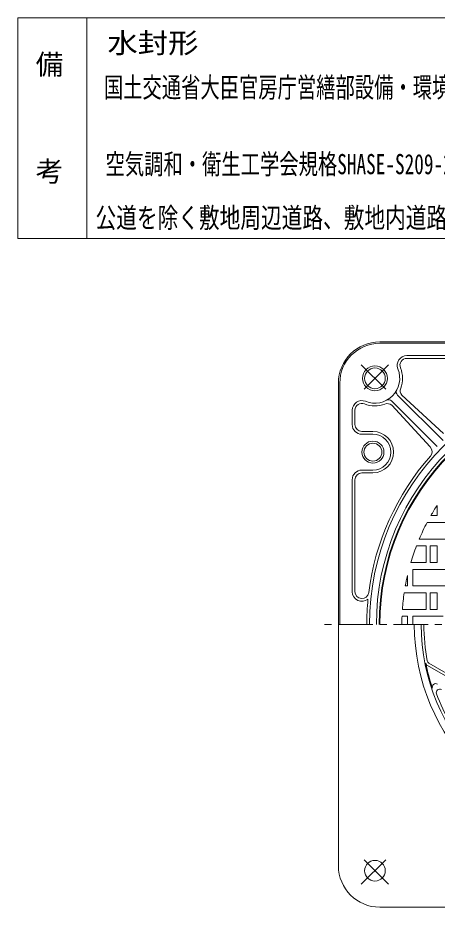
# Model space of a CAD drawing. Units: millimetres, scale not verified. Extents: x -491 to 384, y -667 to 704.
# Drawn here: x -491 to -187, y 59 to 704 of the extents above; entities that cross this region are included whole.
import ezdxf
from ezdxf.enums import TextEntityAlignment as Align

# ---------------------------------------------------------------- set-up
doc = ezdxf.new("R2010")
doc.units = ezdxf.units.MM
doc.header["$LTSCALE"] = 5
doc.linetypes.add('CHAIN1', pattern=[8, 5, -1, 1, -1])
for name, color, linetype, lineweight in [('1-1_1-1ﾚｲﾔ', 2, 'Continuous', 18), ('1-2_1-2ﾚｲﾔ', 3, 'Continuous', 18), ('F-0_F-0ﾚｲﾔ', 7, 'Continuous', 18)]:
    doc.layers.add(name, color=color, linetype=linetype, lineweight=lineweight)
doc.layers.add('F-4_F-4ﾚｲﾔ', color=2, linetype='Continuous')
doc.styles.add('ＭＳ ゴシック', font='')
doc.styles.get('ＭＳ ゴシック').set_extended_font_data('MS Gothic')

msp = doc.modelspace()

# ---------------------------------------------------------------- linework, layer by layer
at = {"layer": '1-1_1-1ﾚｲﾔ'}
for p, q in [((-228.312, 468.851), (121.688, 468.851)), ((121.688, 467.851), (-228.312, 467.851)), ((-77.108, 458.852), (-208.708, 458.852)), ((-77.108, 456.851), (-208.708, 456.851)), ((-258.311, 438.851), (-258.311, 88.851)), ((-257.311, 438.851), (-257.311, 263.852)), ((-186.688, 392.985), (-219.738, 426.035)), ((-182.445, 397.228), (-215.496, 430.277)), ((-212.345, 430.186), (-182.085, 402.265)), ((-219.644, 422.883), (-191.726, 392.625)), ((-248.311, 408.851), (-248.311, 419.248)), ((-246.311, 408.851), (-246.311, 419.248)), ((-241.311, 403.851), (-233.311, 403.851)), ((-241.311, 401.851), (-233.311, 401.851)), ((-241.311, 375.852), (-233.311, 375.852)), ((-248.311, 368.852), (-248.311, 287.647)), ((-246.311, 368.851), (-246.311, 287.647)), ((-233.311, 373.851), (-241.311, 373.851)), ((-228.312, 58.851), (121.688, 58.851))]:
    msp.add_line(p, q, dxfattribs=at)
at = {"layer": '1-1_1-1ﾚｲﾔ', "linetype": 'CHAIN1'}
for p, q in [((-221.974, 452.26), (-241.72, 432.514)), ((-241.72, 452.26), (-221.974, 432.514)), ((-221.974, 75.443), (-241.72, 95.189)), ((-241.72, 75.443), (-221.974, 95.189))]:
    msp.add_line(p, q, dxfattribs=at)
at = {"layer": '1-1_1-1ﾚｲﾔ'}
for centre, radius in [((-231.847, 442.387), 9), ((-231.847, 442.387), 7.5), ((-233.311, 388.852), 8), ((-233.311, 388.852), 6.5), ((-231.847, 85.316), 7.5)]:
    msp.add_circle(centre, radius, dxfattribs=at)
for centre, radius, start, end in [((-228.312, 438.851), 30, 90, 180), ((-228.312, 438.851), 29, 90, 180), ((-208.708, 451.851), 7, 90, 202.24596), ((-208.708, 451.851), 5, 90, 202.24608), ((-231.847, 442.387), 18, 247.75536, 22.2459), ((-53.311, 263.852), 182.5, 0, 180), ((-231.847, 442.387), 20, 338.93819, 22.24554), ((-53.311, 263.852), 177.5, 0, 180), ((-53.311, 263.852), 175.5, 0, 180), ((-213.374, 432.399), 3, 151.60138, 225.00084), ((-208.517, 433.402), 5, 158.93755, 220.03401), ((-241.311, 419.248), 7, 67.75497, 180), ((-221.859, 423.914), 3, 45, 118.39862), ((-241.311, 419.248), 5, 67.75485, 180), ((-231.847, 442.387), 20, 247.75485, 291.0611), ((-222.863, 419.057), 5, 49.91724, 111.06116), ((-241.311, 408.851), 7, 180, 270), ((-241.311, 408.851), 5, 180, 270), ((-233.311, 388.852), 15, 270, 90), ((-233.311, 388.852), 13, 270, 90), ((-195.4, 389.234), 5, 318.57378, 42.69815), ((-53.311, 263.852), 184.5, 138.57387, 172.78609), ((-241.311, 368.852), 7, 90, 180), ((-241.311, 368.851), 5, 90, 180), ((-241.311, 287.647), 7, 180, 309.11665), ((-241.311, 287.647), 5, 180, 352.78601), ((-53.311, 263.852), 184.5, 174.28726, 180), ((-53.311, 263.852), 150, 180, 0), ((-228.312, 88.851), 30, 180, 270)]:
    msp.add_arc(centre, radius, start, end, dxfattribs=at)
at = {"layer": '1-2_1-2ﾚｲﾔ'}
for p, q in [((-194.041, 337.852), (-174.311, 337.852)), ((-199.725, 325.851), (-174.311, 325.851)), ((-194.811, 320.851), (-201.743, 320.851)), ((-194.811, 308.852), (-194.811, 320.851)), ((-191.811, 308.852), (-191.811, 320.851)), ((-191.811, 320.851), (-186.811, 320.851)), ((-186.811, 308.852), (-186.811, 320.851)), ((-194.811, 308.852), (-205.81, 308.852)), ((-204.311, 303.852), (-204.311, 291.851)), ((-204.311, 303.852), (-174.311, 303.852)), ((-191.811, 308.852), (-186.811, 308.852)), ((-208.311, 299.29), (-208.311, 291.851)), ((-209.826, 291.851), (-208.311, 291.851)), ((-204.311, 291.851), (-174.311, 291.851)), ((-194.811, 286.851), (-210.639, 286.851)), ((-194.811, 274.852), (-194.811, 286.851)), ((-191.811, 274.852), (-191.811, 286.851)), ((-191.811, 286.851), (-186.811, 286.851)), ((-186.811, 274.852), (-186.811, 286.851)), ((-194.811, 274.852), (-211.93, 274.852)), ((-191.811, 274.852), (-186.811, 274.852)), ((-212.198, 269.852), (-208.311, 269.852)), ((-208.311, 263.852), (-208.311, 269.852)), ((-204.311, 269.852), (-182.311, 269.852)), ((-204.311, 263.852), (-204.311, 269.852)), ((-156.311, 212.467), (-193.76, 234.089)), ((-156.311, 214.777), (-192.647, 235.756))]:
    msp.add_line(p, q, dxfattribs=at)
at = {"layer": '1-2_1-2ﾚｲﾔ', "linetype": 'CHAIN1'}
msp.add_line((166.689, 263.852), (-273.31, 263.852), dxfattribs=at)
at = {"layer": '1-2_1-2ﾚｲﾔ'}
msp.add_lwpolyline([(-191.296, 342.851), (-186.811, 342.851), (-186.811, 350.216)], dxfattribs=at)
for centre, radius, start, end in [((-53.311, 263.852), 175, 0, 180), ((-53.311, 263.852), 159, 147.10045, 150.20782), ((-53.311, 263.852), 159, 152.26331, 157.04941), ((-53.311, 263.852), 159, 158.99246, 163.55954), ((-53.311, 263.852), 159, 167.12138, 169.85728), ((-53.311, 263.852), 159, 171.68275, 176.03297), ((-53.311, 263.852), 159, 177.83739, 180), ((-53.311, 263.852), 145, 180, 0), ((-53.311, 263.852), 143, 180, 190.63557), ((-53.311, 263.852), 144.409, 191.2141, 198.6322), ((-192.51, 236.254), 2.5, 191.2144, 239.99977), ((-191.397, 237.921), 2.5, 190.6357, 239.99977), ((-187.782, 218.513), 2.5, 60.00047, 198.63245), ((-184.865, 214.52), 2.5, 59.99977, 200.55565), ((-53.311, 263.852), 143, 200.55566, 219.44435)]:
    msp.add_arc(centre, radius, start, end, dxfattribs=at)
at = {"layer": 'F-0_F-0ﾚｲﾔ'}
for p, q in [((-490.811, 543.851), (-490.811, 703.852)), ((384.189, 703.851), (-490.811, 703.851)), ((-440.811, 543.851), (-440.811, 703.852)), ((384.189, 543.851), (-490.811, 543.851))]:
    msp.add_line(p, q, dxfattribs=at)

# ---------------------------------------------------------------- texts
at = {"layer": 'F-4_F-4ﾚｲﾔ', "style": 'ＭＳ ゴシック', "width": 1.1}
msp.add_text('水封形', height=14.66, dxfattribs=at).set_placement((-425.811, 673.851), align=Align.BOTTOM_LEFT)
at = {"layer": 'F-4_F-4ﾚｲﾔ', "style": 'ＭＳ ゴシック'}
for s, p in [('備', (-477.849, 658.331)), ('考', (-477.849, 580.709))]:
    msp.add_text(s, height=14.66, dxfattribs=at).set_placement(p, align=Align.BOTTOM_LEFT)
at = {"layer": 'F-4_F-4ﾚｲﾔ', "color": 3, "style": 'ＭＳ ゴシック', "width": 0.7}
for s, p in [('国土交通省大臣官房庁営繕部設備・環境課監修公共建築設備工事標準図', (-428.392, 641.695)), ('空気調和・衛生工学会規格SHASE-S209-2009 水封形 5000K', (-427.161, 586.008))]:
    msp.add_text(s, height=14.66, dxfattribs=at).set_placement(p, align=Align.BOTTOM_LEFT)
at = {"layer": 'F-4_F-4ﾚｲﾔ', "color": 4, "style": 'ＭＳ ゴシック', "width": 0.75}
msp.add_text('公道を除く敷地周辺道路、敷地内道路、屋内に御使用ください。', height=14.66, dxfattribs=at).set_placement((-434.445, 547.11), align=Align.BOTTOM_LEFT)

doc.saveas('drawing.dxf')
